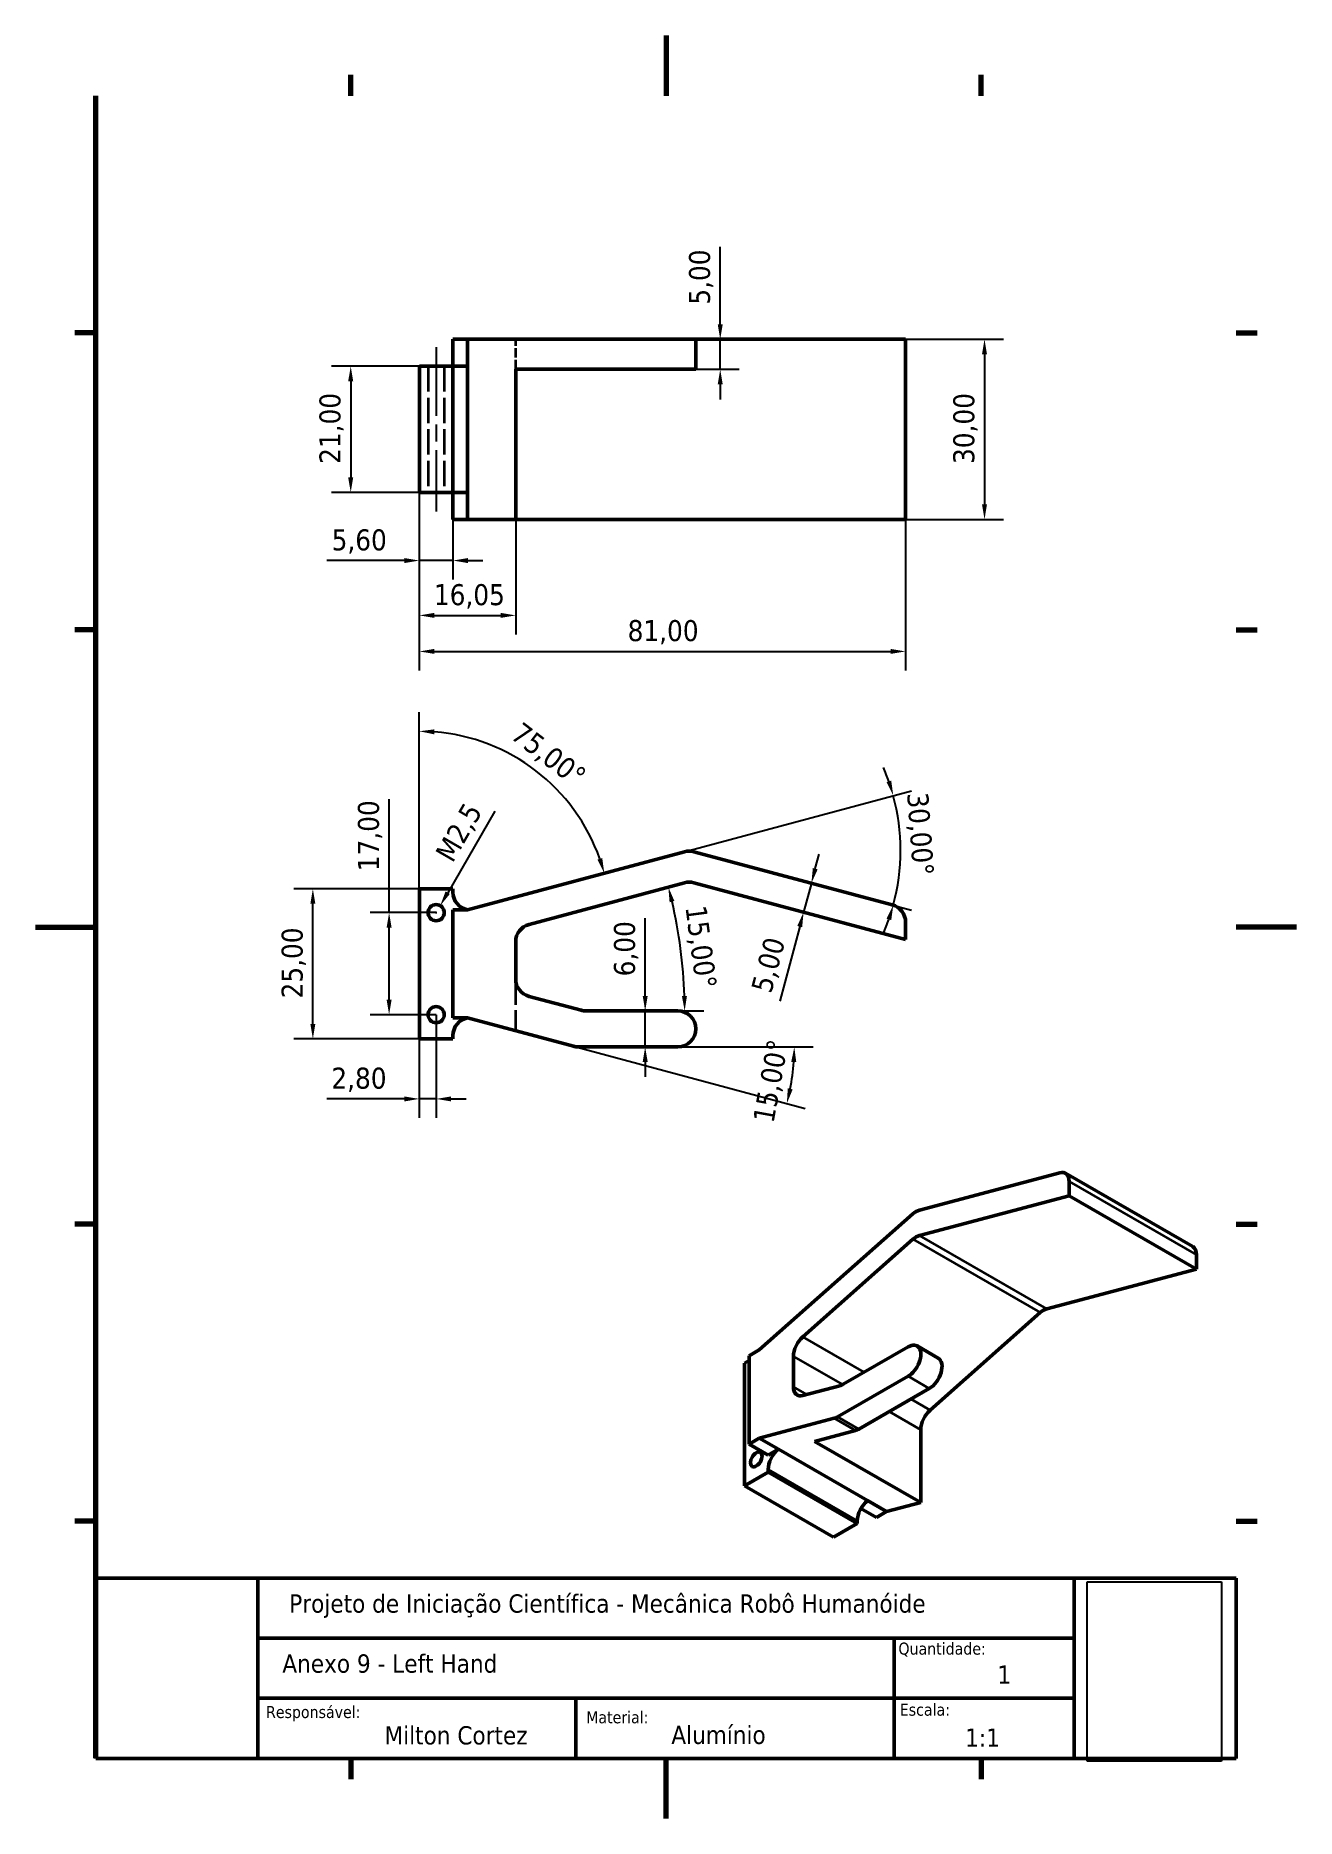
# Model space of a CAD drawing. Header units: millimetres. Extents: x 0 to 210, y 0 to 297.
import ezdxf

# ---------------------------------------------------------------- set-up
doc = ezdxf.new("R2010")
doc.units = ezdxf.units.MM
doc.linetypes.add('CHAIN', pattern=[0.7087, 0.4724, -0.0591, 0.1181, -0.0591])
doc.linetypes.add('DASHED', pattern=[0.2067, 0.1654, -0.0413])
for name, color, linetype, lineweight in [('Border (ANSI)', 7, 'Continuous', 70), ('Centerline (ANSI)', 7, 'Continuous', 25), ('Dimension (ANSI)', 7, 'Continuous', 25), ('Hidden (ANSI)', 7, 'DASHED', 35), ('Title (ANSI)', 7, 'Continuous', 50), ('Visible (ANSI)', 7, 'Continuous', 50), ('Visible Narrow (ANSI)', 7, 'Continuous', 35)]:
    doc.layers.add(name, color=color, linetype=linetype, lineweight=lineweight)
doc.styles.add('Note Text (ANSI)', font='TAHOMA.TTF')
doc.styles.add('Note Text (ISO)', font='TAHOMA.TTF')
doc.dimstyles.new('Default - mm (ANSI)-02', dxfattribs={"dimtxt": 3.5, "dimasz": 2.5, "dimexe": 3.175, "dimexo": 0, "dimgap": 0.762, "dimtad": 1, "dimrnd": 1e-08, "dimzin": 0, "dimtxsty": 'Note Text (ISO)', "dimcen": 0.09, "dimdle": 10, "dimclrd": 256, "dimclre": 256, "dimclrt": 256, "dimazin": 0, "dimtfac": 1.001486, "dimtmove": 0, "dimatfit": 3, "dimfxl": 0, "dimtolj": 1, "dimtzin": 0, "dimlwd": -1, "dimlwe": -1, "dimarcsym": 0})
doc.dimstyles.new('Default - mm (ANSI)-03', dxfattribs={"dimtxt": 3.5, "dimasz": 2.5, "dimexe": 3.175, "dimexo": 0, "dimgap": 0.762, "dimtad": 1, "dimrnd": 1e-08, "dimzin": 0, "dimtxsty": 'Note Text (ISO)', "dimcen": 0.09, "dimdle": 10, "dimclrd": 256, "dimclre": 256, "dimclrt": 256, "dimazin": 0, "dimtfac": 1.001486, "dimtmove": 0, "dimatfit": 3, "dimfxl": 0, "dimtolj": 1, "dimtzin": 0, "dimlwd": -1, "dimlwe": -1, "dimarcsym": 0})
doc.dimstyles.new('Default - mm (ANSI)-04', dxfattribs={"dimtxt": 3.5, "dimasz": 2.5, "dimexe": 3.175, "dimexo": 0, "dimgap": 0.762, "dimtad": 1, "dimrnd": 1e-08, "dimzin": 0, "dimtxsty": 'Note Text (ISO)', "dimcen": 0.09, "dimdle": 10, "dimclrd": 256, "dimclre": 256, "dimclrt": 256, "dimazin": 0, "dimtfac": 1.001486, "dimtmove": 0, "dimatfit": 3, "dimfxl": 0, "dimtolj": 1, "dimtzin": 0, "dimlwd": -1, "dimlwe": -1, "dimarcsym": 0})
picture_1 = doc.add_image_def('image1.bmp', size_in_pixel=(452, 603))

# ---------------------------------------------------------------- blocks, each defined once
blk = doc.blocks.new('Borders Default Border')
at = {"layer": 'Border (ANSI)'}
for p, q in [((52.5, 287), (52.5, 290.45)), ((157.5, 287), (157.5, 290.45)), ((10, 247.5), (6.55, 247.5)), ((200, 247.5), (203.45, 247.5)), ((10, 198), (6.55, 198)), ((200, 198), (203.45, 198)), ((10, 99), (6.55, 99)), ((200, 99), (203.45, 99)), ((10, 49.5), (6.55, 49.5)), ((200, 49.5), (203.45, 49.5)), ((52.5, 10), (52.5, 6.55)), ((157.5, 10), (157.5, 6.55))]:
    blk.add_line(p, q, dxfattribs=at)
at = {"layer": 'Border (ANSI)', "flags": 128}
for points in [[(105, 297), (105, 287)], [(10, 10), (10, 287)], [(0, 148.5), (10, 148.5)], [(210, 148.5), (200, 148.5)], [(105, 0), (105, 10)]]:
    blk.add_lwpolyline(points, dxfattribs=at)
blk = doc.blocks.new('Title Blocks Legenda')
at = {"layer": 'Title (ANSI)'}
for p, q in [((13.26, 171.03), (203.26, 171.03)), ((13.26, 141.03), (13.26, 171.03)), ((40.26, 171.03), (40.26, 141.03)), ((176.26, 171.03), (176.26, 141.03)), ((203.26, 171.03), (203.26, 141.03)), ((40.26, 161.03), (176.26, 161.03)), ((146.26, 161.03), (146.26, 141.03)), ((40.26, 151.03), (176.26, 151.03)), ((93.26, 151.03), (93.26, 141.03)), ((203.26, 141.03), (13.26, 141.03))]:
    blk.add_line(p, q, dxfattribs=at)
at = {"layer": 'Title (ANSI)', "attachment_point": 1, "style": 'Note Text (ANSI)'}
for s, insert, char_height, width in [('Projeto de Iniciação Científica - Mecânica Robô Humanóide', (45.5, 168.35), 3.048, 124.6071), ('\\fTahoma|b0|i0;\\H2.0000;Quantidade:', (146.97, 160.31), 2, 95.1982), ('\\fTahoma|b0|i0;\\H2.0000;Responsável:', (41.63, 149.75), 2, 45.8951), ('\\fTahoma|b0|i0;\\H2.0000;Material:', (94.96, 148.87), 2, 67.2506), ('\\fTahoma|b0|i0;\\H2.0000;Escala:', (147.2, 150.14), 2, 45.6679), ('Milton Cortez', (61.37, 146.39), 3.048, 49.3031), ('Alumínio', (109.15, 146.47), 3.048, 35.7249)]:
    blk.add_mtext(s, dxfattribs=dict(at, insert=insert, char_height=char_height, width=width))
at = {"layer": 'Title (ANSI)', "style": 'Note Text (ANSI)'}
for tag, p in [('Title_001', (44.35, 155.3)), ('Qnt._001', (163.47, 153.45)), ('<1:1>_001', (158.09, 142.95))]:
    blk.add_attdef(tag, p, '', height=3.05, dxfattribs=at)
image = blk.add_image(picture_1, insert=(178.41, 140.56), size_in_units=(22.38, 29.85))
image.dxf.flags = 7
blk = doc.blocks.new('*D6')
at = {"layer": 'Defpoints', "color": 0}
for p in [(63.91, 220.91), (69.51, 216.41), (69.51, 209.55)]:
    blk.add_point(p, dxfattribs=at)
at = {"layer": 'Dimension (ANSI)'}
for p, q in [((63.91, 220.91), (63.91, 206.37)), ((69.51, 216.41), (69.51, 206.37)), ((61.41, 209.55), (48.53, 209.55)), ((69.51, 209.55), (63.91, 209.55)), ((72.01, 209.55), (74.51, 209.55))]:
    blk.add_line(p, q, dxfattribs=at)
for points in [[(61.41, 209.97), (61.41, 209.13), (63.91, 209.55)], [(72.01, 209.97), (72.01, 209.13), (69.51, 209.55)]]:
    blk.add_solid(points, dxfattribs=at)
at = {"layer": 'Dimension (ANSI)', "insert": (49.3, 214.75), "char_height": 3.5, "attachment_point": 1, "style": 'Note Text (ISO)'}
blk.add_mtext('\\A1;5,60', dxfattribs=at)
blk = doc.blocks.new('*D7')
at = {"layer": 'Defpoints', "color": 0}
for p in [(63.91, 220.91), (79.96, 216.41), (79.96, 200.41)]:
    blk.add_point(p, dxfattribs=at)
at = {"layer": 'Dimension (ANSI)'}
for p, q in [((63.91, 220.91), (63.91, 197.24)), ((79.96, 216.41), (79.96, 197.24)), ((66.41, 200.41), (77.46, 200.41))]:
    blk.add_line(p, q, dxfattribs=at)
for points in [[(66.41, 200.83), (66.41, 200), (63.91, 200.41)], [(77.46, 200.83), (77.46, 200), (79.96, 200.41)]]:
    blk.add_solid(points, dxfattribs=at)
at = {"layer": 'Dimension (ANSI)', "insert": (66.34, 205.62), "char_height": 3.5, "attachment_point": 1, "style": 'Note Text (ISO)'}
blk.add_mtext('\\A1;16,05', dxfattribs=at)
blk = doc.blocks.new('*D8')
at = {"layer": 'Defpoints', "color": 0}
for p in [(63.91, 220.91), (144.91, 216.41), (144.91, 194.41)]:
    blk.add_point(p, dxfattribs=at)
at = {"layer": 'Dimension (ANSI)'}
for p, q in [((63.91, 220.91), (63.91, 191.24)), ((144.91, 216.41), (144.91, 191.24)), ((66.41, 194.41), (142.41, 194.41))]:
    blk.add_line(p, q, dxfattribs=at)
for points in [[(66.41, 194.83), (66.41, 194), (63.91, 194.41)], [(142.41, 194.83), (142.41, 194), (144.91, 194.41)]]:
    blk.add_solid(points, dxfattribs=at)
at = {"layer": 'Dimension (ANSI)', "insert": (98.61, 199.63), "char_height": 3.5, "attachment_point": 1, "style": 'Note Text (ISO)'}
blk.add_mtext('\\A1;81,00', dxfattribs=at)
blk = doc.blocks.new('*D9')
at = {"layer": 'Defpoints', "color": 0}
for p in [(109.97, 246.41), (109.97, 241.41), (114.03, 241.41)]:
    blk.add_point(p, dxfattribs=at)
at = {"layer": 'Dimension (ANSI)'}
for p, q in [((114.03, 248.91), (114.03, 261.79)), ((109.97, 246.41), (117.21, 246.41)), ((114.03, 241.41), (114.03, 246.41)), ((109.97, 241.41), (117.21, 241.41)), ((114.03, 238.91), (114.03, 236.41))]:
    blk.add_line(p, q, dxfattribs=at)
for points in [[(113.62, 248.91), (114.45, 248.91), (114.03, 246.41)], [(113.62, 238.91), (114.45, 238.91), (114.03, 241.41)]]:
    blk.add_solid(points, dxfattribs=at)
at = {"layer": 'Dimension (ANSI)', "insert": (108.83, 252.18), "char_height": 3.5, "attachment_point": 1, "rotation": 90, "style": 'Note Text (ISO)'}
blk.add_mtext('\\A1;5,00', dxfattribs=at)
blk = doc.blocks.new('*D10')
at = {"layer": 'Defpoints', "color": 0}
for p in [(144.91, 246.41), (144.91, 216.41), (158.06, 216.41)]:
    blk.add_point(p, dxfattribs=at)
at = {"layer": 'Dimension (ANSI)'}
for p, q in [((144.91, 246.41), (161.23, 246.41)), ((158.06, 243.91), (158.06, 218.91)), ((144.91, 216.41), (161.23, 216.41))]:
    blk.add_line(p, q, dxfattribs=at)
for points in [[(157.64, 243.91), (158.47, 243.91), (158.06, 246.41)], [(157.64, 218.91), (158.47, 218.91), (158.06, 216.41)]]:
    blk.add_solid(points, dxfattribs=at)
at = {"layer": 'Dimension (ANSI)', "insert": (152.85, 225.64), "char_height": 3.5, "attachment_point": 1, "rotation": 90, "style": 'Note Text (ISO)'}
blk.add_mtext('\\A1;30,00', dxfattribs=at)
blk = doc.blocks.new('*D11')
at = {"layer": 'Defpoints', "color": 0}
for p in [(63.91, 241.91), (52.48, 220.91), (63.91, 220.91)]:
    blk.add_point(p, dxfattribs=at)
at = {"layer": 'Dimension (ANSI)'}
for p, q in [((63.91, 241.91), (49.3, 241.91)), ((52.48, 239.41), (52.48, 223.41)), ((63.91, 220.91), (49.3, 220.91))]:
    blk.add_line(p, q, dxfattribs=at)
for points in [[(52.06, 239.41), (52.9, 239.41), (52.48, 241.91)], [(52.06, 223.41), (52.9, 223.41), (52.48, 220.91)]]:
    blk.add_solid(points, dxfattribs=at)
at = {"layer": 'Dimension (ANSI)', "insert": (47.27, 225.66), "char_height": 3.5, "attachment_point": 1, "rotation": 90, "style": 'Note Text (ISO)'}
blk.add_mtext('\\A1;21,00', dxfattribs=at)
blk = doc.blocks.new('*D12')
at = {"layer": 'Defpoints', "color": 0}
for p in [(46.18, 154.86), (63.91, 154.86), (63.91, 129.86)]:
    blk.add_point(p, dxfattribs=at)
at = {"layer": 'Dimension (ANSI)'}
for p, q in [((63.91, 154.86), (43, 154.86)), ((46.18, 132.36), (46.18, 152.36)), ((63.91, 129.86), (43, 129.86))]:
    blk.add_line(p, q, dxfattribs=at)
for points in [[(45.76, 152.36), (46.59, 152.36), (46.18, 154.86)], [(45.76, 132.36), (46.59, 132.36), (46.18, 129.86)]]:
    blk.add_solid(points, dxfattribs=at)
at = {"layer": 'Dimension (ANSI)', "insert": (40.97, 136.6), "char_height": 3.5, "attachment_point": 1, "rotation": 90, "style": 'Note Text (ISO)'}
blk.add_mtext('\\A1;25,00', dxfattribs=at)
blk = doc.blocks.new('*D13')
at = {"layer": 'Defpoints', "color": 0}
for p in [(66.71, 150.89), (58.88, 133.89), (66.71, 133.89)]:
    blk.add_point(p, dxfattribs=at)
at = {"layer": 'Dimension (ANSI)'}
for p, q in [((58.88, 150.89), (58.88, 169.8)), ((66.71, 150.89), (55.7, 150.89)), ((58.88, 136.39), (58.88, 148.39)), ((66.71, 133.89), (55.7, 133.89))]:
    blk.add_line(p, q, dxfattribs=at)
for points in [[(58.46, 148.39), (59.29, 148.39), (58.88, 150.89)], [(58.46, 136.39), (59.29, 136.39), (58.88, 133.89)]]:
    blk.add_solid(points, dxfattribs=at)
at = {"layer": 'Dimension (ANSI)', "insert": (53.68, 157.79), "char_height": 3.5, "attachment_point": 1, "rotation": 90, "style": 'Note Text (ISO)'}
blk.add_mtext('\\A1;17,00', dxfattribs=at)
blk = doc.blocks.new('*D14')
at = {"layer": 'Defpoints', "color": 0}
for p in [(67.39, 152.05), (66.04, 149.72)]:
    blk.add_point(p, dxfattribs=at)
at = {"layer": 'Dimension (ANSI)'}
for p, q in [((76.49, 167.82), (68.64, 154.22)), ((66.62, 150.89), (66.8, 150.89)), ((66.71, 150.8), (66.71, 150.98))]:
    blk.add_line(p, q, dxfattribs=at)
blk.add_solid([(68.28, 154.43), (69, 154.01), (67.39, 152.05)], dxfattribs=at)
at = {"layer": 'Dimension (ANSI)', "insert": (65.76, 159.65), "char_height": 3.5, "attachment_point": 1, "rotation": 60, "style": 'Note Text (ISO)'}
blk.add_mtext('\\A1; M2,5', dxfattribs=at)
blk = doc.blocks.new('*D15')
at = {"layer": 'Defpoints', "color": 0}
for p in [(66.71, 133.89), (63.91, 129.86), (66.71, 119.86)]:
    blk.add_point(p, dxfattribs=at)
at = {"layer": 'Dimension (ANSI)'}
for p, q in [((66.71, 133.89), (66.71, 116.68)), ((63.91, 129.86), (63.91, 116.68)), ((61.41, 119.86), (48.5, 119.86)), ((66.71, 119.86), (63.91, 119.86)), ((69.21, 119.86), (71.71, 119.86))]:
    blk.add_line(p, q, dxfattribs=at)
for points in [[(61.41, 120.27), (61.41, 119.44), (63.91, 119.86)], [(69.21, 120.27), (69.21, 119.44), (66.71, 119.86)]]:
    blk.add_solid(points, dxfattribs=at)
at = {"layer": 'Dimension (ANSI)', "insert": (49.26, 125.07), "char_height": 3.5, "attachment_point": 1, "style": 'Note Text (ISO)'}
blk.add_mtext('\\A1;2,80', dxfattribs=at)
blk = doc.blocks.new('*D16')
at = {"layer": 'Defpoints', "color": 0}
for p in [(129.22, 155.8), (129.22, 155.8), (127.92, 150.98)]:
    blk.add_point(p, dxfattribs=at)
at = {"layer": 'Dimension (ANSI)'}
for p, q in [((129.87, 158.22), (130.51, 160.63)), ((129.22, 155.8), (127.92, 150.98)), ((127.28, 148.56), (123.94, 136.12))]:
    blk.add_line(p, q, dxfattribs=at)
for points in [[(129.46, 158.33), (130.27, 158.11), (129.22, 155.8)], [(126.87, 148.67), (127.68, 148.45), (127.92, 150.98)]]:
    blk.add_solid(points, dxfattribs=at)
at = {"layer": 'Dimension (ANSI)', "insert": (119.12, 138.2), "char_height": 3.5, "attachment_point": 1, "rotation": 75, "style": 'Note Text (ISO)'}
blk.add_mtext('\\A1;5,00', dxfattribs=at)
blk = doc.blocks.new('*D17')
at = {"layer": 'Defpoints', "color": 0}
for p in [(108.09, 155.87), (107.8, 141.47), (28.39, 134.52), (91.65, 134.52)]:
    blk.add_point(p, dxfattribs=at)
at = {"layer": 'Dimension (ANSI)'}
blk.add_line((91.65, 134.52), (111.28, 134.52), dxfattribs=at)
blk.add_arc((28.39, 134.52), 79.72, 1.7969, 13.2031, dxfattribs=at)
for points in [[(105.6, 152.62), (106.4, 152.83), (105.39, 155.15)], [(108.49, 137.02), (107.65, 137.01), (108.11, 134.52)]]:
    blk.add_solid(points, dxfattribs=at)
at = {"layer": 'Dimension (ANSI)', "insert": (111.7, 152.28), "char_height": 3.5, "attachment_point": 1, "rotation": 277.5, "style": 'Note Text (ISO)'}
blk.add_mtext('\\A1;15,00°', dxfattribs=at)
blk = doc.blocks.new('*D18')
at = {"layer": 'Defpoints', "color": 0}
for p in [(89.97, 128.52), (89.98, 128.52), (106.97, 128.52), (126.23, 125.35)]:
    blk.add_point(p, dxfattribs=at)
at = {"layer": 'Dimension (ANSI)'}
for p, q in [((89.98, 128.52), (128.19, 118.28)), ((106.97, 128.52), (129.54, 128.52))]:
    blk.add_line(p, q, dxfattribs=at)
blk.add_arc((89.97, 128.52), 36.4, 348.9362, 356.0638, dxfattribs=at)
for points in [[(125.87, 126.03), (126.7, 126), (126.37, 128.52)], [(126.1, 121.44), (125.29, 121.63), (125.13, 119.1)]]:
    blk.add_solid(points, dxfattribs=at)
at = {"layer": 'Dimension (ANSI)', "insert": (119.46, 116.32), "char_height": 3.5, "attachment_point": 1, "rotation": 79.7058, "style": 'Note Text (ISO)'}
blk.add_mtext('\\A1;15,00°', dxfattribs=at)
blk = doc.blocks.new('*D19')
at = {"layer": 'Defpoints', "color": 0}
for p in [(108.87, 161.26), (108.88, 161.26), (109.64, 161.05), (143.92, 158.19)]:
    blk.add_point(p, dxfattribs=at)
at = {"layer": 'Dimension (ANSI)'}
for p, q in [((108.88, 161.26), (145.92, 171.19)), ((109.64, 161.05), (145.92, 151.33))]:
    blk.add_line(p, q, dxfattribs=at)
for start, end in [(19.0713, 23.1426), (345, 15), (336.8574, 340.9287)]:
    blk.add_arc((108.87, 161.26), 35.19, start, end, dxfattribs=at)
for points in [[(142.52, 172.88), (141.73, 172.63), (142.86, 170.37)], [(141.73, 149.88), (142.52, 149.64), (142.86, 152.15)]]:
    blk.add_solid(points, dxfattribs=at)
at = {"layer": 'Dimension (ANSI)', "insert": (148.66, 171.05), "char_height": 3.5, "attachment_point": 1, "rotation": 274.1534, "style": 'Note Text (ISO)'}
blk.add_mtext('\\A1;30,00°', dxfattribs=at)
blk = doc.blocks.new('*D20')
at = {"layer": 'Defpoints', "color": 0}
for p in [(96.06, 134.52), (96.06, 128.52), (101.53, 128.52)]:
    blk.add_point(p, dxfattribs=at)
at = {"layer": 'Dimension (ANSI)'}
for p, q in [((101.53, 137.02), (101.53, 149.99)), ((101.53, 128.52), (101.53, 134.52)), ((101.53, 126.02), (101.53, 123.52))]:
    blk.add_line(p, q, dxfattribs=at)
for points in [[(101.12, 137.02), (101.95, 137.02), (101.53, 134.52)], [(101.12, 126.02), (101.95, 126.02), (101.53, 128.52)]]:
    blk.add_solid(points, dxfattribs=at)
at = {"layer": 'Dimension (ANSI)', "insert": (96.33, 140.28), "char_height": 3.5, "attachment_point": 1, "rotation": 90, "style": 'Note Text (ISO)'}
blk.add_mtext('\\A1;6,00', dxfattribs=at)
blk = doc.blocks.new('*D21')
at = {"layer": 'Defpoints', "color": 0}
for p in [(88.35, 169.72), (63.91, 149.22), (63.91, 149.21), (71.91, 151.36)]:
    blk.add_point(p, dxfattribs=at)
at = {"layer": 'Dimension (ANSI)'}
blk.add_line((63.91, 149.22), (63.91, 184.29), dxfattribs=at)
blk.add_arc((63.91, 149.21), 31.9, 19.4916, 85.5084, dxfattribs=at)
for points in [[(66.39, 180.6), (66.43, 181.43), (63.91, 181.11)], [(94.38, 159.98), (93.59, 159.73), (94.72, 157.47)]]:
    blk.add_solid(points, dxfattribs=at)
at = {"layer": 'Dimension (ANSI)', "insert": (81.04, 182.84), "char_height": 3.5, "attachment_point": 1, "rotation": 322.5, "style": 'Note Text (ISO)'}
blk.add_mtext('\\A1;75,00°', dxfattribs=at)

msp = doc.modelspace()

# ---------------------------------------------------------------- linework, layer by layer
at = {"layer": 'Centerline (ANSI)', "linetype": 'CHAIN', "ltscale": 24.192183}
msp.add_line((66.712, 245.089), (66.712, 217.739), dxfattribs=at)
at = {"layer": 'Dimension (ANSI)'}
for p, q in [((108.089, 161.05), (108.866, 161.258)), ((89.59, 128.62), (89.971, 128.518))]:
    msp.add_line(p, q, dxfattribs=at)
at = {"layer": 'Hidden (ANSI)', "ltscale": 9.523383}
msp.add_line((79.96, 241.414), (79.96, 246.414), dxfattribs=at)
at = {"layer": 'Hidden (ANSI)', "ltscale": 25.39913}
for p, q in [((65.362, 241.914), (65.362, 220.914)), ((68.062, 241.914), (68.062, 220.914))]:
    msp.add_line(p, q, dxfattribs=at)
at = {"layer": 'Hidden (ANSI)', "ltscale": 20.912174}
msp.add_line((79.96, 131.2), (79.96, 139.845), dxfattribs=at)
at = {"layer": 'Visible (ANSI)'}
for p, q in [((69.512, 246.414), (69.512, 241.914)), ((71.912, 246.414), (69.512, 246.414)), ((89.59, 246.414), (71.912, 246.414)), ((71.912, 246.414), (71.912, 241.914)), ((89.59, 246.414), (90.366, 246.414)), ((106.971, 246.414), (90.366, 246.414)), ((106.971, 246.414), (109.968, 246.414)), ((144.912, 246.414), (109.968, 246.414)), ((109.968, 246.414), (109.968, 241.414)), ((144.912, 246.414), (144.912, 216.414)), ((69.512, 241.914), (63.912, 241.914)), ((63.912, 241.914), (63.912, 220.914)), ((71.912, 241.914), (69.512, 241.914)), ((69.512, 241.914), (69.512, 220.914)), ((71.912, 241.914), (71.912, 220.914)), ((79.96, 216.414), (79.96, 241.414)), ((79.96, 241.414), (89.59, 241.414)), ((90.366, 241.414), (89.59, 241.414)), ((90.366, 241.414), (106.971, 241.414)), ((109.968, 241.414), (106.971, 241.414)), ((63.912, 220.914), (69.512, 220.914)), ((69.512, 220.914), (71.912, 220.914)), ((69.512, 220.914), (69.512, 216.414)), ((71.912, 220.914), (71.912, 216.414)), ((69.512, 216.414), (71.912, 216.414)), ((71.912, 216.414), (79.96, 216.414)), ((79.96, 216.414), (82.183, 216.414)), ((82.183, 216.414), (108.089, 216.414)), ((108.089, 216.414), (109.642, 216.414)), ((109.642, 216.414), (144.912, 216.414)), ((71.912, 151.357), (108.089, 161.05)), ((109.642, 161.05), (142.689, 152.195)), ((63.912, 154.857), (69.512, 154.857)), ((63.912, 129.857), (63.912, 154.857)), ((69.512, 154.857), (69.512, 154.296)), ((108.089, 155.874), (82.183, 148.932)), ((144.912, 146.423), (109.642, 155.874)), ((69.512, 151.357), (71.912, 151.357)), ((69.512, 151.357), (69.512, 133.357)), ((144.912, 149.298), (144.912, 146.423)), ((79.96, 146.034), (79.96, 139.845)), ((82.183, 136.948), (90.87, 134.62)), ((91.646, 134.518), (106.966, 134.518)), ((71.912, 133.357), (69.512, 133.357)), ((89.59, 128.62), (71.912, 133.357)), ((69.512, 129.857), (63.912, 129.857)), ((69.512, 130.417), (69.512, 129.857)), ((106.971, 128.518), (90.366, 128.518)), ((147.213, 101.331), (170.58, 107.548)), ((171.528, 107.463), (192.741, 95.247)), ((172.152, 106.085), (172.152, 103.735)), ((172.152, 103.735), (147.213, 97.099)), ((172.152, 103.735), (193.366, 91.519)), ((120.534, 78.043), (146.115, 100.699)), ((146.115, 96.467), (127.796, 80.243)), ((193.366, 91.519), (193.366, 93.869)), ((168.426, 84.883), (193.366, 91.519)), ((149.009, 68.027), (167.328, 84.251)), ((118.837, 77.065), (120.534, 78.043)), ((134.488, 72.312), (145.32, 78.55)), ((146.819, 78.698), (150.355, 76.662)), ((118.059, 75.814), (118.837, 76.262)), ((118.059, 55.375), (118.059, 75.814)), ((118.837, 77.065), (118.837, 62.35)), ((126.224, 76.968), (126.224, 71.909)), ((127.796, 70.445), (133.939, 72.079)), ((145.324, 73.647), (133.582, 66.885)), ((137.118, 64.849), (148.859, 71.611)), ((133.033, 66.652), (120.534, 63.327)), ((120.534, 63.327), (118.837, 62.35)), ((120.534, 63.327), (123.716, 61.494)), ((129.759, 62.805), (136.569, 64.617)), ((147.437, 52.625), (129.759, 62.805)), ((147.437, 52.625), (147.437, 64.753)), ((118.837, 62.35), (122.019, 60.517)), ((122.019, 60.517), (123.716, 61.494)), ((123.716, 61.494), (138.565, 52.943)), ((122.019, 57.656), (118.059, 55.375)), ((122.019, 58.114), (122.019, 57.656)), ((122.019, 57.656), (136.868, 49.105)), ((118.059, 55.375), (132.908, 46.824)), ((137.469, 51.62), (140.05, 50.134)), ((138.565, 52.943), (141.747, 51.111)), ((140.05, 50.134), (141.747, 51.111)), ((141.747, 51.111), (147.437, 52.625)), ((132.908, 46.824), (136.868, 49.105)), ((136.868, 49.105), (136.868, 49.563))]:
    msp.add_line(p, q, dxfattribs=at)
for centre in [(66.712, 150.885), (66.712, 133.885)]:
    msp.add_circle(centre, 1.35, dxfattribs=at)
for centre, start, end in [((108.866, 158.152), 75, 105), ((108.866, 152.976), 75, 105), ((72.512, 154.296), 180, 258.46304), ((141.912, 149.298), 0, 75), ((82.96, 146.034), 105, 180), ((82.96, 139.845), 180, 255), ((91.646, 137.518), 255, 270), ((106.968, 131.518), 270.05112, 90.05112), ((72.512, 130.417), 101.53696, 180), ((90.366, 131.518), 255, 270)]:
    msp.add_arc(centre, 3, start, end, dxfattribs=at)
for centre, major_axis, start_param, end_param in [((170.031, 104.863), (1.497, 2.6), 5.4958534, 6.8048504), ((146.664, 98.646), (1.497, 2.6), 0.5216651, 1.0452638), ((146.664, 94.414), (-1.497, -2.6), 3.6632577, 4.1868565), ((191.244, 92.647), (1.497, 2.6), 5.4958534, 6.2831853), ((167.877, 82.198), (1.497, 2.6), 0.5216651, 1.0452638), ((128.345, 78.19), (-1.497, -2.6), 4.1868565, 5.4958534), ((145.322, 76.098), (1.497, 2.6), 3.9259492, 7.0675419), ((148.857, 74.062), (1.497, 2.6), 3.9259492, 6.2831853), ((128.345, 73.13), (-1.497, -2.6), 5.4958534, 6.8048504), ((134.488, 74.764), (1.497, 2.6), 3.6632577, 3.9250571), ((133.582, 69.338), (-1.497, -2.6), 0.5216651, 0.7834645), ((149.558, 65.974), (1.497, 2.6), 1.0452638, 2.3542608), ((137.118, 67.302), (1.497, 2.6), 3.6632577, 3.9250571), ((124.14, 59.336), (-1.497, -2.6), 4.126415, 5.4958534), ((138.989, 50.785), (1.497, 2.6), 0.9848224, 2.3542608)]:
    msp.add_ellipse(centre, major_axis=major_axis, ratio=0.5780931, start_param=start_param, end_param=end_param, dxfattribs=at)
msp.add_ellipse((120.039, 59.809), major_axis=(0.674, 1.17), ratio=0.5780931, dxfattribs=at)
at = {"layer": 'Visible Narrow (ANSI)'}
for p, q in [((172.152, 106.085), (193.366, 93.869)), ((146.115, 96.467), (167.328, 84.251)), ((168.426, 84.883), (147.213, 97.099)), ((138.028, 74.351), (127.796, 80.243)), ((126.224, 76.968), (134.397, 72.262)), ((128.459, 70.621), (126.224, 71.909)), ((145.324, 73.647), (148.859, 71.611)), ((149.009, 68.027), (145.823, 69.862)), ((133.033, 66.652), (136.569, 64.617)), ((137.118, 64.849), (133.582, 66.885)), ((142.194, 67.772), (147.437, 64.753)), ((122.019, 58.114), (136.868, 49.563))]:
    msp.add_line(p, q, dxfattribs=at)

# ---------------------------------------------------------------- block references
msp.add_blockref('Borders Default Border', (0, 0))
msp.add_blockref('Title Blocks Legenda', (-3.258, -131.034)).add_auto_attribs({'<1:1>_001': '1:1', 'Qnt._001': '1', 'Title_001': 'Anexo 9 - Left Hand'})

# ---------------------------------------------------------------- dimensions: what is measured, and where the dimension line sits
at = {"layer": 'Dimension (ANSI)'}
for base, p1, p2, angle, dimstyle, override, picture, middle in [((114.035, 241.414), (109.968, 246.414), (109.968, 241.414), 90, 'Default - mm (ANSI)-03', {"dimdec": 2, "dimtp": 0, "dimtm": 0, "dimtdec": 2, "dimtofl": 1, "dimatfit": 1}, '*D9', (114.035, 256.604)), ((158.058, 216.414), (144.912, 246.414), (144.912, 216.414), 90, 'Default - mm (ANSI)-03', {"dimdec": 2, "dimtp": 0, "dimtm": 0, "dimtdec": 2, "dimtofl": 0, "dimatfit": 1}, '*D10', (158.058, 231.414)), ((52.48, 220.914), (63.912, 241.914), (63.912, 220.914), 90, 'Default - mm (ANSI)-03', {"dimdec": 2, "dimtp": 0, "dimtm": 0, "dimtdec": 2, "dimtofl": 0, "dimatfit": 1}, '*D11', (52.48, 231.414)), ((69.512, 209.55), (63.912, 220.914), (69.512, 216.414), 180, 'Default - mm (ANSI)-03', {"dimdec": 2, "dimtp": 0, "dimtm": 0, "dimtdec": 2, "dimtofl": 1, "dimatfit": 1}, '*D6', (53.723, 209.55)), ((79.96, 200.414), (63.912, 220.914), (79.96, 216.414), 180, 'Default - mm (ANSI)-03', {"dimdec": 2, "dimtp": 0, "dimtm": 0, "dimtdec": 2, "dimtofl": 0, "dimatfit": 1}, '*D7', (71.936, 200.414)), ((144.912, 194.414), (63.912, 220.914), (144.912, 216.414), 180, 'Default - mm (ANSI)-03', {"dimdec": 2, "dimtp": 0, "dimtm": 0, "dimtdec": 2, "dimtofl": 0, "dimatfit": 1}, '*D8', (104.412, 194.414)), ((58.878, 133.885), (66.712, 150.885), (66.712, 133.885), 90, 'Default - mm (ANSI)-04', {"dimdec": 2, "dimtp": 0, "dimtm": 0, "dimtdec": 2, "dimtofl": 0, "dimatfit": 2}, '*D13', (58.878, 163.412)), ((129.218, 155.805), (127.924, 150.975), (129.218, 155.805), 75, 'Default - mm (ANSI)-04', {"dimdec": 2, "dimse1": 1, "dimse2": 1, "dimtp": 0, "dimtm": 0, "dimtdec": 2, "dimtofl": 1, "dimatfit": 1}, '*D16', (125.287, 141.133)), ((46.176, 154.857), (63.912, 129.857), (63.912, 154.857), 90, 'Default - mm (ANSI)-02', {"dimdec": 2, "dimtp": 0, "dimtm": 0, "dimtdec": 2, "dimtofl": 0, "dimatfit": 1}, '*D12', (46.176, 142.357)), ((101.534, 128.518), (96.056, 134.518), (96.056, 128.518), 270, 'Default - mm (ANSI)-04', {"dimdec": 2, "dimse1": 1, "dimse2": 1, "dimtp": 0, "dimtm": 0, "dimtdec": 2, "dimtofl": 1, "dimatfit": 1}, '*D20', (101.534, 144.753))]:
    dim = msp.add_linear_dim(base=base, p1=p1, p2=p2, angle=angle, dimstyle=dimstyle, override=override, dxfattribs=at)
    dim.commit()
    dim.dimension.update_dxf_attribs({"geometry": picture, "text_midpoint": middle, "dimtype": 160})
for base, center, p1, p2, override, picture, middle in [((88.348, 169.717), (63.912, 149.213), (71.912, 151.357), (63.912, 149.223), {"dimse1": 1, "dimadec": 2, "dimtp": 0, "dimtm": 0, "dimtdec": 2}, '*D21', (83.331, 174.52)), ((143.9223, 158.1912), (108.8659, 161.2582), (109.6424, 161.0502), (108.8756, 161.2608), {"dimadec": 2, "dimtp": 0, "dimtm": 0, "dimtdec": 2}, '*D19', (143.9638, 163.8069)), ((107.804, 141.466), (28.388, 134.518), (91.646, 134.518), (108.089, 155.874), {"dimse2": 1, "dimadec": 2, "dimtp": 0, "dimtm": 0, "dimtdec": 2}, '*D17', (107.426, 144.923)), ((126.2296, 125.3456), (89.971, 128.5178), (89.9807, 128.5152), (106.971, 128.5178), {"dimadec": 2, "dimtp": 0, "dimtm": 0, "dimtdec": 2}, '*D18', (125.7822, 122.0135))]:
    dim = msp.add_angular_dim_3p(base=base, center=center, p1=p1, p2=p2, dimstyle='Default - mm (ANSI)-04', override=override, dxfattribs=at)
    dim.commit()
    dim.dimension.update_dxf_attribs({"geometry": picture, "text_midpoint": middle, "dimtype": 165})
dim = msp.add_diameter_dim_2p(p1=(66.037, 149.716), p2=(67.387, 152.055), text=' M2,5', dimstyle='Default - mm (ANSI)-04', override={"dimdec": 2, "dimlfac": 1, "dimtp": 0, "dimtm": 0, "dimtdec": 2, "dimtofl": 0}, dxfattribs=at)
dim.commit()
dim.dimension.update_dxf_attribs({"geometry": '*D14', "text_midpoint": (70.604, 163.592)})
dim = msp.add_linear_dim(base=(66.712, 119.857), p1=(63.912, 129.857), p2=(66.712, 133.885), dimstyle='Default - mm (ANSI)-04', override={"dimdec": 2, "dimtp": 0, "dimtm": 0, "dimtdec": 2, "dimtofl": 1, "dimatfit": 1}, dxfattribs=at)
dim.commit()
dim.dimension.update_dxf_attribs({"geometry": '*D15', "text_midpoint": (53.706, 119.857), "dimtype": 160})

doc.saveas('drawing.dxf')
